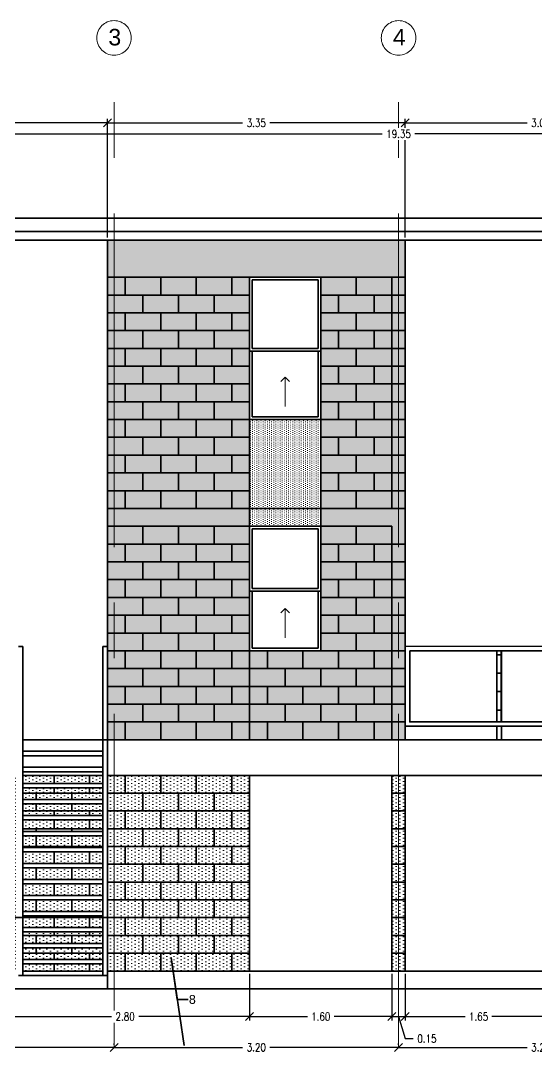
# Model space of a CAD drawing. Header units: metres. Extents: x -255 to -21, y -382 to -241.
# Drawn here: x -38.12 to -32.32, y -287.93 to -276.32 of the extents above; entities that cross this region are included whole.
import ezdxf

# ---------------------------------------------------------------- set-up
doc = ezdxf.new("R2010")
doc.units = ezdxf.units.M
doc.header["$LTSCALE"] = 5
doc.header["$MEASUREMENT"] = 0
doc.linetypes.add('CENTER2', pattern=[1.125, 0.75, -0.125, 0.125, -0.125])
doc.linetypes.add('HIDDEN', pattern=[0.375, 0.25, -0.125])
doc.layers.get('0').update_dxf_attribs({"color": 30})
for name, color, linetype, lineweight in [('A-ANNO-DIMS', 3, 'Continuous', 18), ('A-ANNO-NOTE', 7, 'Continuous', 35), ('A-ANNO-SYMB', 3, 'Continuous', 18), ('A-ANNO-TEXT', 3, 'Continuous', 18), ('A-ELEV-MBE1', 7, 'Continuous', 35), ('A-ELEV-OVHD', 3, 'HIDDEN', 18), ('A-ELEV-PATT', 8, 'Continuous', 18), ('A-SECT-MCUT', 7, 'Continuous', 35)]:
    doc.layers.add(name, color=color, linetype=linetype, lineweight=lineweight)
doc.styles.add('E-ARIAL', font='arial.ttf')
doc.styles.add('E-ROMANS', font='romans.shx', dxfattribs={"width": 0.8})
doc.styles.get("Standard").update_dxf_attribs({"font": 'arial.ttf'})
doc.dimstyles.new('E-0050_TICK_18', dxfattribs={"dimscale": 0.001, "dimtxt": 90, "dimasz": 90, "dimexe": 45, "dimexo": 30, "dimgap": 45, "dimtad": 0, "dimzin": 0, "dimdsep": 46, "dimtxsty": 'E-ROMANS', "dimblk": 'OBLIQUE', "dimcen": 45, "dimclrd": 256, "dimclre": 256, "dimclrt": 256, "dimadec": 0, "dimazin": 0, "dimtfac": 1, "dimtmove": 1, "dimatfit": 3, "dimldrblk": 'OPEN90', "dimfxl": 1, "dimtfill": 1, "dimtolj": 1, "dimtzin": 0, "dimarcsym": 0})
doc.dimstyles.new('E-0200_TICK_12', dxfattribs={"dimscale": 0.001, "dimtxt": 240, "dimasz": 240, "dimexe": 120, "dimexo": 80, "dimgap": 120, "dimtad": 0, "dimzin": 0, "dimdsep": 46, "dimtxsty": 'E-ROMANS', "dimblk": 'OBLIQUE', "dimcen": 120, "dimclrd": 256, "dimclre": 256, "dimclrt": 256, "dimadec": 0, "dimazin": 0, "dimtfac": 1, "dimtmove": 1, "dimatfit": 3, "dimldrblk": 'OPEN90', "dimfxl": 1, "dimtfill": 1, "dimtolj": 1, "dimtzin": 0, "dimlwd": -1, "dimarcsym": 0})
pattern_1 = [(90, (0, 0), (-0.0396875, 0.01984375), [0, -0.0396875])]

# ---------------------------------------------------------------- blocks, each defined once
blk = doc.blocks.new('_Oblique')
at = {"color": 0, "linetype": 'ByBlock', "lineweight": -2}
blk.add_line((-0.5, -0.5), (0.5, 0.5), dxfattribs=at)
blk = doc.blocks.new('*D673')
at = {"layer": 'A-ANNO-DIMS', "lineweight": -2, "transparency": 16777216}
for p, q in [((-40.268, -287.834), (-40.268, -287.819)), ((-40.268, -287.864), (-38.823, -287.864)), ((-37.068, -287.864), (-38.514, -287.864)), ((-37.068, -287.834), (-37.068, -287.819))]:
    blk.add_line(p, q, dxfattribs=at)
at = {"layer": 'A-ANNO-DIMS', "lineweight": -2, "transparency": 16777216, "xscale": 0.09, "yscale": 0.09, "zscale": 0.09, "rotation": 180}
blk.add_blockref('_Oblique', (-40.268, -287.864), dxfattribs=at)
at = {"layer": 'A-ANNO-DIMS', "lineweight": -2, "transparency": 16777216, "xscale": 0.09, "yscale": 0.09, "zscale": 0.09}
blk.add_blockref('_Oblique', (-37.068, -287.864), dxfattribs=at)
at = {"layer": 'A-ANNO-DIMS', "transparency": 16777216, "insert": (-38.668, -287.864), "char_height": 0.09, "attachment_point": 5, "style": 'E-ROMANS', "bg_fill": 3, "box_fill_scale": 1.25, "bg_fill_color": 256, "bg_fill_true_color": 13158600, "bg_fill_transparency": 0}
blk.add_mtext('\\A1;3.20', dxfattribs=at)
blk = doc.blocks.new('_Open90')
at = {"color": 0, "linetype": 'ByBlock', "lineweight": -2}
for p, q in [((0, 0), (-1, 0)), ((-0.5, 0.5), (0, 0)), ((0, 0), (-0.5, -0.5))]:
    blk.add_line(p, q, dxfattribs=at)
blk = doc.blocks.new('*D674')
at = {"layer": 'A-ANNO-DIMS', "lineweight": -2, "transparency": 16777216}
for p, q in [((-37.068, -287.834), (-37.068, -287.819)), ((-37.068, -287.864), (-35.623, -287.864)), ((-33.868, -287.864), (-35.314, -287.864)), ((-33.868, -287.834), (-33.868, -287.819))]:
    blk.add_line(p, q, dxfattribs=at)
at = {"layer": 'A-ANNO-DIMS', "lineweight": -2, "transparency": 16777216, "xscale": 0.09, "yscale": 0.09, "zscale": 0.09, "rotation": 180}
blk.add_blockref('_Oblique', (-37.068, -287.864), dxfattribs=at)
at = {"layer": 'A-ANNO-DIMS', "lineweight": -2, "transparency": 16777216, "xscale": 0.09, "yscale": 0.09, "zscale": 0.09}
blk.add_blockref('_Oblique', (-33.868, -287.864), dxfattribs=at)
at = {"layer": 'A-ANNO-DIMS', "transparency": 16777216, "insert": (-35.468, -287.864), "char_height": 0.09, "attachment_point": 5, "style": 'E-ROMANS', "bg_fill": 3, "box_fill_scale": 1.25, "bg_fill_color": 256, "bg_fill_true_color": 13158600, "bg_fill_transparency": 0}
blk.add_mtext('\\A1;3.20', dxfattribs=at)
blk = doc.blocks.new('*D675')
at = {"layer": 'A-ANNO-DIMS', "lineweight": -2, "transparency": 16777216}
for p, q in [((-33.868, -287.834), (-33.868, -287.819)), ((-33.868, -287.864), (-32.423, -287.864)), ((-30.668, -287.864), (-32.114, -287.864)), ((-30.668, -287.834), (-30.668, -287.819))]:
    blk.add_line(p, q, dxfattribs=at)
at = {"layer": 'A-ANNO-DIMS', "lineweight": -2, "transparency": 16777216, "xscale": 0.09, "yscale": 0.09, "zscale": 0.09, "rotation": 180}
blk.add_blockref('_Oblique', (-33.868, -287.864), dxfattribs=at)
at = {"layer": 'A-ANNO-DIMS', "lineweight": -2, "transparency": 16777216, "xscale": 0.09, "yscale": 0.09, "zscale": 0.09}
blk.add_blockref('_Oblique', (-30.668, -287.864), dxfattribs=at)
at = {"layer": 'A-ANNO-DIMS', "transparency": 16777216, "insert": (-32.268, -287.864), "char_height": 0.09, "attachment_point": 5, "style": 'E-ROMANS', "bg_fill": 3, "box_fill_scale": 1.25, "bg_fill_color": 256, "bg_fill_true_color": 13158600, "bg_fill_transparency": 0}
blk.add_mtext('\\A1;3.20', dxfattribs=at)
blk = doc.blocks.new('*D691')
at = {"layer": 'A-ANNO-DIMS', "lineweight": -2, "transparency": 16777216}
for p, q in [((-38.343, -287.036), (-38.343, -287.563)), ((-35.543, -287.036), (-35.543, -287.563)), ((-38.343, -287.518), (-37.098, -287.518)), ((-35.543, -287.518), (-36.789, -287.518))]:
    blk.add_line(p, q, dxfattribs=at)
at = {"layer": 'A-ANNO-DIMS', "lineweight": -2, "transparency": 16777216, "xscale": 0.09, "yscale": 0.09, "zscale": 0.09, "rotation": 180}
blk.add_blockref('_Oblique', (-38.343, -287.518), dxfattribs=at)
at = {"layer": 'A-ANNO-DIMS', "lineweight": -2, "transparency": 16777216, "xscale": 0.09, "yscale": 0.09, "zscale": 0.09}
blk.add_blockref('_Oblique', (-35.543, -287.518), dxfattribs=at)
at = {"layer": 'A-ANNO-DIMS', "transparency": 16777216, "insert": (-36.943, -287.518), "char_height": 0.09, "attachment_point": 5, "style": 'E-ROMANS', "bg_fill": 3, "box_fill_scale": 1.25, "bg_fill_color": 256, "bg_fill_true_color": 13158600, "bg_fill_transparency": 0}
blk.add_mtext('\\A1;2.80', dxfattribs=at)
blk = doc.blocks.new('*D692')
at = {"layer": 'A-ANNO-DIMS', "lineweight": -2, "transparency": 16777216}
for p, q in [((-35.543, -287.036), (-35.543, -287.563)), ((-33.943, -287.036), (-33.943, -287.563)), ((-35.543, -287.518), (-34.893, -287.518)), ((-33.943, -287.518), (-34.594, -287.518))]:
    blk.add_line(p, q, dxfattribs=at)
at = {"layer": 'A-ANNO-DIMS', "lineweight": -2, "transparency": 16777216, "xscale": 0.09, "yscale": 0.09, "zscale": 0.09, "rotation": 180}
blk.add_blockref('_Oblique', (-35.543, -287.518), dxfattribs=at)
at = {"layer": 'A-ANNO-DIMS', "lineweight": -2, "transparency": 16777216, "xscale": 0.09, "yscale": 0.09, "zscale": 0.09}
blk.add_blockref('_Oblique', (-33.943, -287.518), dxfattribs=at)
at = {"layer": 'A-ANNO-DIMS', "transparency": 16777216, "insert": (-34.743, -287.518), "char_height": 0.09, "attachment_point": 5, "style": 'E-ROMANS', "bg_fill": 3, "box_fill_scale": 1.25, "bg_fill_color": 256, "bg_fill_true_color": 13158600, "bg_fill_transparency": 0}
blk.add_mtext('\\A1;1.60', dxfattribs=at)
blk = doc.blocks.new('*D693')
at = {"layer": 'A-ANNO-DIMS', "lineweight": -2, "transparency": 16777216}
for p, q in [((-33.943, -287.036), (-33.943, -287.563)), ((-33.793, -287.036), (-33.793, -287.563)), ((-33.943, -287.518), (-33.793, -287.518)), ((-33.868, -287.518), (-33.794, -287.766)), ((-33.794, -287.766), (-33.704, -287.766))]:
    blk.add_line(p, q, dxfattribs=at)
at = {"layer": 'A-ANNO-DIMS', "lineweight": -2, "transparency": 16777216, "xscale": 0.09, "yscale": 0.09, "zscale": 0.09, "rotation": 180}
blk.add_blockref('_Oblique', (-33.943, -287.518), dxfattribs=at)
at = {"layer": 'A-ANNO-DIMS', "lineweight": -2, "transparency": 16777216, "xscale": 0.09, "yscale": 0.09, "zscale": 0.09}
blk.add_blockref('_Oblique', (-33.793, -287.518), dxfattribs=at)
at = {"layer": 'A-ANNO-DIMS', "transparency": 16777216, "insert": (-33.549, -287.766), "char_height": 0.09, "attachment_point": 5, "style": 'E-ROMANS', "bg_fill": 3, "box_fill_scale": 1.25, "bg_fill_color": 256, "bg_fill_true_color": 13158600, "bg_fill_transparency": 0}
blk.add_mtext('\\A1;0.15', dxfattribs=at)
blk = doc.blocks.new('*D694')
at = {"layer": 'A-ANNO-DIMS', "lineweight": -2, "transparency": 16777216}
for p, q in [((-33.793, -287.036), (-33.793, -287.563)), ((-32.143, -287.036), (-32.143, -287.563)), ((-33.793, -287.518), (-33.118, -287.518)), ((-32.143, -287.518), (-32.819, -287.518))]:
    blk.add_line(p, q, dxfattribs=at)
at = {"layer": 'A-ANNO-DIMS', "lineweight": -2, "transparency": 16777216, "xscale": 0.09, "yscale": 0.09, "zscale": 0.09, "rotation": 180}
blk.add_blockref('_Oblique', (-33.793, -287.518), dxfattribs=at)
at = {"layer": 'A-ANNO-DIMS', "lineweight": -2, "transparency": 16777216, "xscale": 0.09, "yscale": 0.09, "zscale": 0.09}
blk.add_blockref('_Oblique', (-32.143, -287.518), dxfattribs=at)
at = {"layer": 'A-ANNO-DIMS', "transparency": 16777216, "insert": (-32.968, -287.518), "char_height": 0.09, "attachment_point": 5, "style": 'E-ROMANS', "bg_fill": 3, "box_fill_scale": 1.25, "bg_fill_color": 256, "bg_fill_true_color": 13158600, "bg_fill_transparency": 0}
blk.add_mtext('\\A1;1.65', dxfattribs=at)
blk = doc.blocks.new('*D407')
at = {"layer": 'A-ANNO-DIMS', "lineweight": -2, "transparency": 16777216}
for p, q in [((-40.193, -278.76), (-40.193, -277.426)), ((-40.193, -277.471), (-38.823, -277.471)), ((-37.143, -277.471), (-38.514, -277.471)), ((-37.143, -278.76), (-37.143, -277.426))]:
    blk.add_line(p, q, dxfattribs=at)
at = {"layer": 'A-ANNO-DIMS', "lineweight": -2, "transparency": 16777216, "xscale": 0.09, "yscale": 0.09, "zscale": 0.09, "rotation": 180}
blk.add_blockref('_Oblique', (-40.193, -277.471), dxfattribs=at)
at = {"layer": 'A-ANNO-DIMS', "lineweight": -2, "transparency": 16777216, "xscale": 0.09, "yscale": 0.09, "zscale": 0.09}
blk.add_blockref('_Oblique', (-37.143, -277.471), dxfattribs=at)
at = {"layer": 'A-ANNO-DIMS', "transparency": 16777216, "insert": (-38.668, -277.471), "char_height": 0.09, "attachment_point": 5, "style": 'E-ROMANS', "bg_fill": 3, "box_fill_scale": 1.25, "bg_fill_color": 256, "bg_fill_true_color": 13158600, "bg_fill_transparency": 0}
blk.add_mtext('\\A1;3.05', dxfattribs=at)
blk = doc.blocks.new('*D408')
at = {"layer": 'A-ANNO-DIMS', "lineweight": -2, "transparency": 16777216}
for p, q in [((-37.143, -278.76), (-37.143, -277.426)), ((-37.143, -277.471), (-35.623, -277.471)), ((-33.793, -277.471), (-35.314, -277.471)), ((-33.793, -278.76), (-33.793, -277.426))]:
    blk.add_line(p, q, dxfattribs=at)
at = {"layer": 'A-ANNO-DIMS', "lineweight": -2, "transparency": 16777216, "xscale": 0.09, "yscale": 0.09, "zscale": 0.09, "rotation": 180}
blk.add_blockref('_Oblique', (-37.143, -277.471), dxfattribs=at)
at = {"layer": 'A-ANNO-DIMS', "lineweight": -2, "transparency": 16777216, "xscale": 0.09, "yscale": 0.09, "zscale": 0.09}
blk.add_blockref('_Oblique', (-33.793, -277.471), dxfattribs=at)
at = {"layer": 'A-ANNO-DIMS', "transparency": 16777216, "insert": (-35.468, -277.471), "char_height": 0.09, "attachment_point": 5, "style": 'E-ROMANS', "bg_fill": 3, "box_fill_scale": 1.25, "bg_fill_color": 256, "bg_fill_true_color": 13158600, "bg_fill_transparency": 0}
blk.add_mtext('\\A1;3.35', dxfattribs=at)
blk = doc.blocks.new('*D409')
at = {"layer": 'A-ANNO-DIMS', "lineweight": -2, "transparency": 16777216}
for p, q in [((-33.793, -278.76), (-33.793, -277.426)), ((-33.793, -277.471), (-32.423, -277.471)), ((-30.743, -277.471), (-32.114, -277.471)), ((-30.743, -278.76), (-30.743, -277.426))]:
    blk.add_line(p, q, dxfattribs=at)
at = {"layer": 'A-ANNO-DIMS', "lineweight": -2, "transparency": 16777216, "xscale": 0.09, "yscale": 0.09, "zscale": 0.09, "rotation": 180}
blk.add_blockref('_Oblique', (-33.793, -277.471), dxfattribs=at)
at = {"layer": 'A-ANNO-DIMS', "lineweight": -2, "transparency": 16777216, "xscale": 0.09, "yscale": 0.09, "zscale": 0.09}
blk.add_blockref('_Oblique', (-30.743, -277.471), dxfattribs=at)
at = {"layer": 'A-ANNO-DIMS', "transparency": 16777216, "insert": (-32.268, -277.471), "char_height": 0.09, "attachment_point": 5, "style": 'E-ROMANS', "bg_fill": 3, "box_fill_scale": 1.25, "bg_fill_color": 256, "bg_fill_true_color": 13158600, "bg_fill_transparency": 0}
blk.add_mtext('\\A1;3.05', dxfattribs=at)
blk = doc.blocks.new('*D261')
at = {"layer": 'A-ANNO-DIMS', "lineweight": -2, "transparency": 16777216}
for p, q in [((-43.543, -278.512), (-43.543, -277.55)), ((-43.543, -277.595), (-34.052, -277.595)), ((-24.193, -277.595), (-33.684, -277.595)), ((-24.193, -278.512), (-24.193, -277.55))]:
    blk.add_line(p, q, dxfattribs=at)
at = {"layer": 'A-ANNO-DIMS', "lineweight": -2, "transparency": 16777216, "xscale": 0.09, "yscale": 0.09, "zscale": 0.09, "rotation": 180}
blk.add_blockref('_Oblique', (-43.543, -277.595), dxfattribs=at)
at = {"layer": 'A-ANNO-DIMS', "lineweight": -2, "transparency": 16777216, "xscale": 0.09, "yscale": 0.09, "zscale": 0.09}
blk.add_blockref('_Oblique', (-24.193, -277.595), dxfattribs=at)
at = {"layer": 'A-ANNO-DIMS', "transparency": 16777216, "insert": (-33.868, -277.595), "char_height": 0.09, "attachment_point": 5, "style": 'E-ROMANS', "bg_fill": 3, "box_fill_scale": 1.25, "bg_fill_color": 256, "bg_fill_true_color": 13158600, "bg_fill_transparency": 0}
blk.add_mtext('\\A1;19.35', dxfattribs=at)

msp = doc.modelspace()

# ---------------------------------------------------------------- hatches: boundary and pattern name
at = {"layer": 'A-ELEV-MBE1'}
h = msp.add_hatch(dxfattribs=at)
h.set_pattern_fill('GRATE', color=256, scale=0.065, angle=90, style=0)
h.set_pattern_definition([(90, (35.64899, 15.17211), (-0.05159375, 3e-18), []), (180, (35.64899, 15.1721), (-3e-17, -0.206375), [])])
h.paths.add_polyline_path([(-33.743, -283.405), (-33.743, -284.205), (-32.711, -284.205), (-32.711, -283.405)])
h.paths.add_polyline_path([(-33.743, -283.405), (-33.743, -284.205), (-32.761, -284.205), (-32.761, -283.405)], flags=17)
at = {"layer": 'A-ELEV-PATT'}
h = msp.add_hatch(dxfattribs=at)
h.set_pattern_fill('DOTS,_O', color=256, scale=0.015, angle=90)
h.set_pattern_definition([(90, (6.4, 0), (-0.0238125, 0.01190625), [0, -0.0238125])])
h.paths.add_polyline_path([(-35.543, -282.006), (-34.743, -282.006), (-34.743, -280.806), (-35.543, -280.806)])

# ---------------------------------------------------------------- linework, layer by layer
at = {"layer": 'A-ANNO-SYMB', "linetype": 'CENTER2'}
for p, q in [((-37.068, -287.864), (-37.068, -276.709)), ((-33.868, -287.864), (-33.868, -276.709))]:
    msp.add_line(p, q, dxfattribs=at)
for centre in [(-37.068, -276.515), (-33.868, -276.515)]:
    msp.add_circle(centre, 0.194, dxfattribs=at)
at = {"layer": 'A-ELEV-MBE1'}
for p, q in [((-43.543, -278.542), (-24.193, -278.542)), ((-43.543, -278.693), (-24.193, -278.693)), ((-24.193, -278.79), (-43.543, -278.79)), ((-37.143, -278.79), (-37.143, -284.406)), ((-33.793, -278.79), (-33.793, -284.406)), ((-35.543, -279.206), (-37.143, -279.206)), ((-36.943, -279.206), (-36.943, -279.406)), ((-36.543, -279.206), (-36.543, -279.406)), ((-36.143, -279.206), (-36.143, -279.406)), ((-35.743, -279.206), (-35.743, -279.406)), ((-35.543, -279.656), (-35.543, -279.206)), ((-35.543, -279.206), (-35.543, -282.006)), ((-35.543, -279.206), (-34.743, -279.206)), ((-34.743, -279.406), (-34.743, -279.206)), ((-34.743, -279.206), (-34.743, -282.006)), ((-34.743, -279.206), (-33.793, -279.206)), ((-34.343, -279.406), (-34.343, -279.206)), ((-33.943, -281.806), (-33.943, -279.206)), ((-35.513, -279.236), (-34.773, -279.236)), ((-35.513, -279.236), (-35.513, -280.006)), ((-34.773, -279.236), (-34.773, -280.006)), ((-37.143, -279.406), (-35.543, -279.406)), ((-36.743, -279.406), (-36.743, -279.606)), ((-36.343, -279.406), (-36.343, -279.606)), ((-35.943, -279.406), (-35.943, -279.606)), ((-34.743, -279.406), (-33.793, -279.406)), ((-34.543, -279.606), (-34.543, -279.406)), ((-34.143, -279.606), (-34.143, -279.406)), ((-37.143, -279.606), (-35.543, -279.606)), ((-36.943, -279.606), (-36.943, -279.806)), ((-36.543, -279.606), (-36.543, -279.806)), ((-36.143, -279.606), (-36.143, -279.806)), ((-35.743, -279.606), (-35.743, -279.806)), ((-34.743, -279.606), (-33.943, -279.606)), ((-34.343, -279.806), (-34.343, -279.606)), ((-33.943, -279.606), (-33.793, -279.606)), ((-37.143, -279.806), (-35.543, -279.806)), ((-36.743, -279.806), (-36.743, -280.006)), ((-36.343, -279.806), (-36.343, -280.006)), ((-35.943, -279.806), (-35.943, -280.006)), ((-34.743, -279.806), (-33.943, -279.806)), ((-34.543, -280.006), (-34.543, -279.806)), ((-34.143, -280.006), (-34.143, -279.806)), ((-33.943, -279.806), (-33.793, -279.806)), ((-37.143, -280.006), (-35.543, -280.006)), ((-36.943, -280.006), (-36.943, -280.206)), ((-36.543, -280.006), (-36.543, -280.206)), ((-36.143, -280.006), (-36.143, -280.206)), ((-35.743, -280.006), (-35.743, -280.206)), ((-34.743, -280.006), (-33.943, -280.006)), ((-34.343, -280.206), (-34.343, -280.006)), ((-33.943, -280.006), (-33.793, -280.006)), ((-35.513, -280.036), (-35.513, -280.776)), ((-34.773, -280.036), (-34.773, -280.776)), ((-37.143, -280.206), (-35.543, -280.206)), ((-36.743, -280.206), (-36.743, -280.406)), ((-36.343, -280.206), (-36.343, -280.406)), ((-35.943, -280.206), (-35.943, -280.406)), ((-34.743, -280.206), (-33.943, -280.206)), ((-34.543, -280.406), (-34.543, -280.206)), ((-34.143, -280.406), (-34.143, -280.206)), ((-33.943, -280.206), (-33.793, -280.206)), ((-37.143, -280.406), (-35.543, -280.406)), ((-36.943, -280.406), (-36.943, -280.606)), ((-36.543, -280.406), (-36.543, -280.606)), ((-36.143, -280.406), (-36.143, -280.606)), ((-35.743, -280.406), (-35.743, -280.606)), ((-34.743, -280.406), (-33.943, -280.406)), ((-34.343, -280.606), (-34.343, -280.406)), ((-33.943, -280.406), (-33.793, -280.406)), ((-37.143, -280.606), (-35.543, -280.606)), ((-36.743, -280.606), (-36.743, -280.806)), ((-36.343, -280.606), (-36.343, -280.806)), ((-35.943, -280.606), (-35.943, -280.806)), ((-34.743, -280.606), (-33.943, -280.606)), ((-34.543, -280.806), (-34.543, -280.606)), ((-34.143, -280.806), (-34.143, -280.606)), ((-33.943, -280.606), (-33.793, -280.606)), ((-37.143, -280.806), (-35.543, -280.806)), ((-36.943, -280.806), (-36.943, -281.006)), ((-36.543, -280.806), (-36.543, -281.006)), ((-36.143, -280.806), (-36.143, -281.006)), ((-35.743, -280.806), (-35.743, -281.006)), ((-35.543, -280.806), (-34.743, -280.806)), ((-35.513, -280.776), (-34.773, -280.776)), ((-34.743, -280.806), (-33.943, -280.806)), ((-34.343, -281.006), (-34.343, -280.806)), ((-33.943, -280.806), (-33.793, -280.806)), ((-37.143, -281.006), (-35.543, -281.006)), ((-36.743, -281.006), (-36.743, -281.206)), ((-36.343, -281.006), (-36.343, -281.206)), ((-35.943, -281.006), (-35.943, -281.206)), ((-34.743, -281.006), (-33.943, -281.006)), ((-34.543, -281.206), (-34.543, -281.006)), ((-34.143, -281.206), (-34.143, -281.006)), ((-33.943, -281.006), (-33.793, -281.006)), ((-37.143, -281.206), (-35.543, -281.206)), ((-36.943, -281.206), (-36.943, -281.406)), ((-36.543, -281.206), (-36.543, -281.406)), ((-36.143, -281.206), (-36.143, -281.406)), ((-35.743, -281.206), (-35.743, -281.406)), ((-34.743, -281.206), (-33.943, -281.206)), ((-34.343, -281.406), (-34.343, -281.206)), ((-33.943, -281.206), (-33.793, -281.206)), ((-37.143, -281.406), (-35.543, -281.406)), ((-36.743, -281.406), (-36.743, -281.606)), ((-36.343, -281.406), (-36.343, -281.606)), ((-35.943, -281.406), (-35.943, -281.606)), ((-34.743, -281.406), (-33.943, -281.406)), ((-34.543, -281.606), (-34.543, -281.406)), ((-34.143, -281.606), (-34.143, -281.406)), ((-33.943, -281.406), (-33.793, -281.406)), ((-37.143, -281.606), (-35.543, -281.606)), ((-36.943, -281.606), (-36.943, -281.806)), ((-36.543, -281.606), (-36.543, -281.806)), ((-36.143, -281.606), (-36.143, -281.806)), ((-35.743, -281.606), (-35.743, -281.806)), ((-34.743, -281.606), (-33.943, -281.606)), ((-34.343, -281.806), (-34.343, -281.606)), ((-33.943, -281.606), (-33.793, -281.606)), ((-33.793, -281.806), (-37.143, -281.806)), ((-33.943, -282.006), (-37.143, -282.006)), ((-36.743, -282.006), (-36.743, -282.206)), ((-36.343, -282.006), (-36.343, -282.206)), ((-35.943, -282.006), (-35.943, -282.206)), ((-35.543, -282.006), (-35.543, -283.406)), ((-34.743, -282.006), (-35.543, -282.006)), ((-34.743, -282.006), (-34.743, -283.406)), ((-34.343, -282.006), (-34.343, -282.206)), ((-33.943, -282.006), (-33.943, -282.206)), ((-35.513, -282.036), (-34.773, -282.036)), ((-35.513, -282.036), (-35.513, -282.706)), ((-34.773, -282.036), (-34.773, -282.706)), ((-37.143, -282.206), (-35.543, -282.206)), ((-36.943, -282.206), (-36.943, -282.406)), ((-36.543, -282.206), (-36.543, -282.406)), ((-36.143, -282.206), (-36.143, -282.406)), ((-35.743, -282.206), (-35.743, -282.406)), ((-34.743, -282.206), (-33.943, -282.206)), ((-34.543, -282.206), (-34.543, -282.406)), ((-34.143, -282.206), (-34.143, -282.406)), ((-33.943, -282.206), (-33.793, -282.206)), ((-33.943, -282.206), (-33.943, -284.406)), ((-37.143, -282.406), (-35.543, -282.406)), ((-36.743, -282.406), (-36.743, -282.606)), ((-36.343, -282.406), (-36.343, -282.606)), ((-35.943, -282.406), (-35.943, -282.606)), ((-34.743, -282.406), (-33.943, -282.406)), ((-34.343, -282.406), (-34.343, -282.606)), ((-33.943, -282.406), (-33.793, -282.406)), ((-37.143, -282.606), (-35.543, -282.606)), ((-36.943, -282.606), (-36.943, -282.806)), ((-36.543, -282.606), (-36.543, -282.806)), ((-36.143, -282.606), (-36.143, -282.806)), ((-35.743, -282.606), (-35.743, -282.806)), ((-34.743, -282.606), (-33.943, -282.606)), ((-34.543, -282.606), (-34.543, -282.806)), ((-34.143, -282.606), (-34.143, -282.806)), ((-33.943, -282.606), (-33.793, -282.606)), ((-37.143, -282.806), (-35.543, -282.806)), ((-36.743, -282.806), (-36.743, -283.006)), ((-36.343, -282.806), (-36.343, -283.006)), ((-35.943, -282.806), (-35.943, -283.006)), ((-35.513, -282.736), (-35.513, -283.376)), ((-34.773, -282.736), (-34.773, -283.376)), ((-34.743, -282.806), (-33.943, -282.806)), ((-34.343, -282.806), (-34.343, -283.006)), ((-33.943, -282.806), (-33.793, -282.806)), ((-37.143, -283.006), (-35.543, -283.006)), ((-36.943, -283.006), (-36.943, -283.206)), ((-36.543, -283.006), (-36.543, -283.206)), ((-36.143, -283.006), (-36.143, -283.206)), ((-35.743, -283.006), (-35.743, -283.206)), ((-34.743, -283.006), (-33.943, -283.006)), ((-34.543, -283.006), (-34.543, -283.206)), ((-34.143, -283.006), (-34.143, -283.206)), ((-33.943, -283.006), (-33.793, -283.006)), ((-37.143, -283.206), (-35.543, -283.206)), ((-36.743, -283.206), (-36.743, -283.406)), ((-36.343, -283.206), (-36.343, -283.406)), ((-35.943, -283.206), (-35.943, -283.406)), ((-34.743, -283.206), (-33.943, -283.206)), ((-34.343, -283.206), (-34.343, -283.406)), ((-33.943, -283.206), (-33.793, -283.206)), ((-38.143, -283.356), (-38.093, -283.356)), ((-37.193, -283.356), (-37.143, -283.356)), ((-35.513, -283.376), (-34.773, -283.376)), ((-33.793, -283.355), (-31.743, -283.356)), ((-38.093, -283.444), (-38.093, -283.437)), ((-37.143, -283.406), (-35.543, -283.406)), ((-36.943, -283.406), (-36.943, -283.606)), ((-36.543, -283.406), (-36.543, -283.606)), ((-36.143, -283.406), (-36.143, -283.606)), ((-35.743, -283.406), (-35.743, -283.606)), ((-35.543, -283.406), (-34.743, -283.406)), ((-35.543, -283.406), (-35.543, -284.406)), ((-35.343, -283.406), (-35.343, -283.606)), ((-34.943, -283.406), (-34.943, -283.606)), ((-34.743, -283.406), (-33.943, -283.406)), ((-34.543, -283.406), (-34.543, -283.606)), ((-34.143, -283.406), (-34.143, -283.606)), ((-33.943, -283.406), (-33.793, -283.406)), ((-37.143, -283.606), (-35.543, -283.606)), ((-36.743, -283.606), (-36.743, -283.806)), ((-36.343, -283.606), (-36.343, -283.806)), ((-35.943, -283.606), (-35.943, -283.806)), ((-35.543, -283.606), (-33.943, -283.606)), ((-35.143, -283.606), (-35.143, -283.806)), ((-34.743, -283.606), (-34.743, -283.806)), ((-34.343, -283.606), (-34.343, -283.806)), ((-33.943, -283.606), (-33.793, -283.606)), ((-37.143, -283.806), (-35.543, -283.806)), ((-36.943, -283.806), (-36.943, -284.006)), ((-36.543, -283.806), (-36.543, -284.006)), ((-36.143, -283.806), (-36.143, -284.006)), ((-35.743, -283.806), (-35.743, -284.006)), ((-35.543, -283.806), (-33.943, -283.806)), ((-35.343, -283.806), (-35.343, -284.006)), ((-34.943, -283.806), (-34.943, -284.006)), ((-34.543, -283.806), (-34.543, -284.006)), ((-34.143, -283.806), (-34.143, -284.006)), ((-33.943, -283.806), (-33.793, -283.806)), ((-37.143, -284.006), (-35.543, -284.006)), ((-36.743, -284.006), (-36.743, -284.206)), ((-36.343, -284.006), (-36.343, -284.206)), ((-35.943, -284.006), (-35.943, -284.206)), ((-35.543, -284.006), (-33.943, -284.006)), ((-35.143, -284.006), (-35.143, -284.206)), ((-34.743, -284.006), (-34.743, -284.206)), ((-34.343, -284.006), (-34.343, -284.206)), ((-33.943, -284.006), (-33.793, -284.006)), ((-37.143, -284.206), (-35.543, -284.206)), ((-36.943, -284.206), (-36.943, -284.406)), ((-36.543, -284.206), (-36.543, -284.406)), ((-36.143, -284.206), (-36.143, -284.406)), ((-35.743, -284.206), (-35.743, -284.406)), ((-35.543, -284.206), (-33.943, -284.206)), ((-35.343, -284.206), (-35.343, -284.406)), ((-34.943, -284.206), (-34.943, -284.406)), ((-34.543, -284.206), (-34.543, -284.406)), ((-34.143, -284.206), (-34.143, -284.406)), ((-33.943, -284.206), (-33.793, -284.206)), ((-33.793, -284.255), (-31.743, -284.255)), ((-31.743, -284.255), (-33.793, -284.255)), ((-38.093, -284.406), (-37.193, -284.406)), ((-37.193, -284.406), (-30.743, -284.406)), ((-38.093, -284.536), (-37.193, -284.536)), ((-38.093, -284.586), (-37.193, -284.586)), ((-38.093, -284.716), (-37.193, -284.716)), ((-38.093, -284.766), (-37.193, -284.766)), ((-37.193, -284.806), (-38.093, -284.806)), ((-38.093, -284.896), (-37.193, -284.896)), ((-37.743, -284.806), (-37.743, -284.896)), ((-37.343, -284.806), (-37.343, -284.896)), ((-37.143, -284.806), (-31.743, -284.806)), ((-36.943, -284.806), (-36.943, -285.006)), ((-36.543, -284.806), (-36.543, -285.006)), ((-36.143, -284.806), (-36.143, -285.006)), ((-35.743, -284.806), (-35.743, -285.006)), ((-35.543, -284.806), (-35.543, -287.006)), ((-33.943, -284.806), (-33.943, -287.006)), ((-33.793, -284.806), (-33.793, -287.006)), ((-38.093, -284.946), (-37.193, -284.946)), ((-38.093, -285.006), (-37.193, -285.006)), ((-37.943, -285.006), (-37.943, -285.076)), ((-37.743, -284.946), (-37.743, -285.006)), ((-37.543, -285.006), (-37.543, -285.076)), ((-37.343, -284.946), (-37.343, -285.006)), ((-37.143, -285.006), (-35.543, -285.006)), ((-36.743, -285.006), (-36.743, -285.206)), ((-36.343, -285.006), (-36.343, -285.206)), ((-35.943, -285.006), (-35.943, -285.206)), ((-33.943, -285.006), (-33.793, -285.006)), ((-38.093, -285.076), (-37.193, -285.076)), ((-38.093, -285.126), (-37.193, -285.126)), ((-37.943, -285.126), (-37.943, -285.206)), ((-37.543, -285.126), (-37.543, -285.206)), ((-38.093, -285.206), (-37.193, -285.206)), ((-38.093, -285.256), (-37.193, -285.256)), ((-37.743, -285.206), (-37.743, -285.256)), ((-37.343, -285.206), (-37.343, -285.256)), ((-37.143, -285.206), (-35.543, -285.206)), ((-36.943, -285.206), (-36.943, -285.406)), ((-36.543, -285.206), (-36.543, -285.406)), ((-36.143, -285.206), (-36.143, -285.406)), ((-35.743, -285.206), (-35.743, -285.406)), ((-33.943, -285.206), (-33.793, -285.206)), ((-38.093, -285.306), (-37.193, -285.306)), ((-37.743, -285.306), (-37.743, -285.406)), ((-37.343, -285.306), (-37.343, -285.406)), ((-38.093, -285.406), (-37.193, -285.406)), ((-38.093, -285.436), (-37.193, -285.436)), ((-38.093, -285.486), (-37.193, -285.486)), ((-37.943, -285.406), (-37.943, -285.436)), ((-37.943, -285.486), (-37.943, -285.606)), ((-37.543, -285.406), (-37.543, -285.436)), ((-37.543, -285.486), (-37.543, -285.606)), ((-37.143, -285.406), (-35.543, -285.406)), ((-36.743, -285.406), (-36.743, -285.606)), ((-36.343, -285.406), (-36.343, -285.606)), ((-35.943, -285.406), (-35.943, -285.606)), ((-33.943, -285.406), (-33.793, -285.406)), ((-38.093, -285.606), (-37.193, -285.606)), ((-37.743, -285.606), (-37.743, -285.616)), ((-37.343, -285.606), (-37.343, -285.616)), ((-37.143, -285.606), (-35.543, -285.606)), ((-36.943, -285.606), (-36.943, -285.806)), ((-36.543, -285.606), (-36.543, -285.806)), ((-36.143, -285.606), (-36.143, -285.806)), ((-35.743, -285.606), (-35.743, -285.806)), ((-33.943, -285.606), (-33.793, -285.606)), ((-38.093, -285.616), (-37.193, -285.616)), ((-38.093, -285.666), (-37.193, -285.666)), ((-37.743, -285.666), (-37.743, -285.796)), ((-37.343, -285.666), (-37.343, -285.796)), ((-38.093, -285.796), (-37.193, -285.796)), ((-37.143, -285.806), (-35.543, -285.806)), ((-36.743, -285.806), (-36.743, -286.006)), ((-36.343, -285.806), (-36.343, -286.006)), ((-35.943, -285.806), (-35.943, -286.006)), ((-33.943, -285.806), (-33.793, -285.806)), ((-38.093, -285.846), (-37.193, -285.846)), ((-37.943, -285.846), (-37.943, -285.976)), ((-37.543, -285.846), (-37.543, -285.976)), ((-38.093, -285.976), (-37.193, -285.976)), ((-38.093, -286.026), (-37.193, -286.026)), ((-37.743, -286.026), (-37.743, -286.156)), ((-37.343, -286.026), (-37.343, -286.156)), ((-37.143, -286.006), (-35.543, -286.006)), ((-36.943, -286.006), (-36.943, -286.206)), ((-36.543, -286.006), (-36.543, -286.206)), ((-36.143, -286.006), (-36.143, -286.206)), ((-35.743, -286.006), (-35.743, -286.206)), ((-33.943, -286.006), (-33.793, -286.006)), ((-38.093, -286.156), (-37.193, -286.156)), ((-38.093, -286.206), (-37.193, -286.206)), ((-37.943, -286.206), (-37.943, -286.336)), ((-37.543, -286.206), (-37.543, -286.336)), ((-37.143, -286.206), (-35.543, -286.206)), ((-36.743, -286.206), (-36.743, -286.406)), ((-36.343, -286.206), (-36.343, -286.406)), ((-35.943, -286.206), (-35.943, -286.406)), ((-33.943, -286.206), (-33.793, -286.206)), ((-38.343, -286.406), (-37.143, -286.406)), ((-38.093, -286.336), (-37.193, -286.336)), ((-38.093, -286.386), (-37.193, -286.386)), ((-37.943, -286.386), (-37.943, -286.406)), ((-37.743, -286.406), (-37.743, -286.516)), ((-37.543, -286.386), (-37.543, -286.406)), ((-37.343, -286.406), (-37.343, -286.516)), ((-37.143, -286.406), (-35.543, -286.406)), ((-36.943, -286.406), (-36.943, -286.606)), ((-36.543, -286.406), (-36.543, -286.606)), ((-36.143, -286.406), (-36.143, -286.606)), ((-35.743, -286.406), (-35.743, -286.606)), ((-33.943, -286.406), (-33.793, -286.406)), ((-38.093, -286.516), (-37.193, -286.516)), ((-38.093, -286.566), (-37.193, -286.566)), ((-38.093, -286.606), (-37.193, -286.606)), ((-37.943, -286.606), (-37.943, -286.696)), ((-37.743, -286.566), (-37.743, -286.606)), ((-37.543, -286.606), (-37.543, -286.696)), ((-37.343, -286.566), (-37.343, -286.606)), ((-37.143, -286.606), (-35.543, -286.606)), ((-36.743, -286.606), (-36.743, -286.806)), ((-36.343, -286.606), (-36.343, -286.806)), ((-35.943, -286.606), (-35.943, -286.806)), ((-33.943, -286.606), (-33.793, -286.606)), ((-38.093, -286.696), (-37.193, -286.696)), ((-38.093, -286.746), (-37.193, -286.746)), ((-37.943, -286.746), (-37.943, -286.806)), ((-37.543, -286.746), (-37.543, -286.806)), ((-38.093, -286.806), (-37.193, -286.806)), ((-38.093, -286.876), (-37.193, -286.876)), ((-37.743, -286.806), (-37.743, -286.876)), ((-37.343, -286.806), (-37.343, -286.876)), ((-37.143, -286.806), (-35.543, -286.806)), ((-36.943, -286.806), (-36.943, -287.006)), ((-36.543, -286.806), (-36.543, -287.006)), ((-36.143, -286.806), (-36.143, -287.006)), ((-35.743, -286.806), (-35.743, -287.006)), ((-33.943, -286.806), (-33.793, -286.806)), ((-38.093, -286.926), (-37.193, -286.926)), ((-37.743, -286.926), (-37.743, -287.006)), ((-37.343, -286.926), (-37.343, -287.006)), ((-38.143, -287.056), (-37.143, -287.056)), ((-37.193, -287.006), (-38.093, -287.006)), ((-37.143, -287.006), (-31.743, -287.006)), ((-35.647, -287.006), (-34.797, -287.006))]:
    msp.add_line(p, q, dxfattribs=at)
for points in [[(-34.773, -280.006), (-35.513, -280.006)], [(-34.743, -280.036), (-35.543, -280.036)], [(-34.743, -282.736), (-35.543, -282.736)], [(-34.773, -282.706), (-35.513, -282.706)], [(-38.093, -287.056), (-38.093, -283.356)], [(-37.193, -287.056), (-37.193, -283.356)], [(-37.143, -287.206), (-37.143, -283.356)], [(-32.761, -283.405), (-32.761, -284.205)], [(-32.711, -283.405), (-32.711, -284.205)], [(-32.761, -284.255), (-32.761, -284.406)], [(-32.711, -284.255), (-32.711, -284.406)]]:
    msp.add_lwpolyline(points, dxfattribs=at)
msp.add_lwpolyline([(-33.743, -283.405), (-31.793, -283.405), (-31.793, -284.205), (-33.743, -284.205)], close=True, dxfattribs=at)
at = {"layer": 'A-ELEV-OVHD'}
for points in [[(-35.193, -280.38), (-35.143, -280.33)], [(-35.143, -280.661), (-35.143, -280.33)], [(-35.093, -280.38), (-35.143, -280.33)], [(-35.193, -282.98), (-35.143, -282.93)], [(-35.143, -283.261), (-35.143, -282.93)], [(-35.093, -282.98), (-35.143, -282.93)]]:
    msp.add_lwpolyline(points, dxfattribs=at)
at = {"layer": 'A-SECT-MCUT'}
msp.add_line((-46.106, -287.206), (-21.245, -287.206), dxfattribs=at)

# ---------------------------------------------------------------- texts
at = {"layer": 'A-ANNO-TEXT', "char_height": 0.18608, "attachment_point": 1}
for s, insert in [('{\\fArial|b0|i0|c0|p34;3}', (-37.132, -276.414)), ('{\\fArial|b0|i0|c0|p34;4}', (-33.932, -276.414))]:
    msp.add_mtext(s, dxfattribs=dict(at, insert=insert))

# ---------------------------------------------------------------- next in the draw order: dimensions: what is measured, and where the dimension line sits
at = {"layer": 'A-ANNO-DIMS'}
for base, p1, p2, picture, middle in [((-37.143, -277.471), (-40.193, -278.79), (-37.143, -278.79), '*D407', (-38.668, -277.471)), ((-35.543, -287.518), (-38.343, -287.006), (-35.543, -287.006), '*D691', (-36.943, -287.518)), ((-37.068, -287.864), (-40.268, -287.864), (-37.068, -287.864), '*D673', (-38.668, -287.864))]:
    dim = msp.add_linear_dim(base=base, p1=p1, p2=p2, dimstyle='E-0050_TICK_18', dxfattribs=at)
    dim.commit()
    dim.dimension.update_dxf_attribs({"geometry": picture, "text_midpoint": middle})

# ---------------------------------------------------------------- next in the draw order: texts
at = {"layer": 'A-ANNO-TEXT', "insert": (-36.226, -287.326), "char_height": 0.1, "attachment_point": 4, "style": 'E-ARIAL'}
msp.add_mtext('8', dxfattribs=at)

# ---------------------------------------------------------------- next in the draw order: dimensions: what is measured, and where the dimension line sits
at = {"layer": 'A-ANNO-DIMS'}
for base, p1, p2, picture, middle in [((-33.793, -277.471), (-37.143, -278.79), (-33.793, -278.79), '*D408', (-35.468, -277.471)), ((-33.943, -287.518), (-35.543, -287.006), (-33.943, -287.006), '*D692', (-34.743, -287.518)), ((-33.868, -287.864), (-37.068, -287.864), (-33.868, -287.864), '*D674', (-35.468, -287.864))]:
    dim = msp.add_linear_dim(base=base, p1=p1, p2=p2, dimstyle='E-0050_TICK_18', dxfattribs=at)
    dim.commit()
    dim.dimension.update_dxf_attribs({"geometry": picture, "text_midpoint": middle})

# ---------------------------------------------------------------- next in the draw order: hatches: boundary and pattern name
at = {"layer": 'A-ELEV-PATT'}
h = msp.add_hatch(dxfattribs=at)
h.set_pattern_fill('DOTS,_O', color=256, scale=0.025, angle=90)
h.set_pattern_definition(pattern_1)
h.paths.add_polyline_path([(-38.143, -284.806), (-38.343, -284.806), (-38.343, -287.006), (-38.143, -287.006)])
h.paths.add_polyline_path([(-37.193, -284.806), (-38.093, -284.806), (-38.093, -284.896), (-37.193, -284.896)])
h.paths.add_polyline_path([(-37.193, -284.946), (-38.093, -284.946), (-38.093, -285.076), (-37.193, -285.076)])
h.paths.add_polyline_path([(-37.193, -285.126), (-38.093, -285.126), (-38.093, -285.256), (-37.193, -285.256)])
h.paths.add_polyline_path([(-37.193, -285.306), (-38.093, -285.306), (-38.093, -285.436), (-37.193, -285.436)])
h.paths.add_polyline_path([(-37.193, -285.486), (-38.093, -285.486), (-38.093, -285.616), (-37.193, -285.616)])
h.paths.add_polyline_path([(-37.193, -285.666), (-38.093, -285.666), (-38.093, -285.796), (-37.193, -285.796)])
h.paths.add_polyline_path([(-37.193, -285.846), (-38.093, -285.846), (-38.093, -285.976), (-37.193, -285.976)])
h.paths.add_polyline_path([(-37.193, -286.026), (-38.093, -286.026), (-38.093, -286.156), (-37.193, -286.156)])
h.paths.add_polyline_path([(-37.193, -286.206), (-38.093, -286.206), (-38.093, -286.336), (-37.193, -286.336)])
h.paths.add_polyline_path([(-37.193, -286.386), (-38.093, -286.386), (-38.093, -286.516), (-37.193, -286.516)])
h.paths.add_polyline_path([(-37.193, -286.566), (-38.093, -286.566), (-38.093, -286.696), (-37.193, -286.696)])
h.paths.add_polyline_path([(-37.193, -286.746), (-38.093, -286.746), (-38.093, -286.876), (-37.193, -286.876)])
h.paths.add_polyline_path([(-37.193, -286.926), (-38.093, -286.926), (-38.093, -287.006), (-37.193, -287.006)])
h.paths.add_polyline_path([(-35.543, -284.806), (-37.143, -284.806), (-37.143, -287.006), (-35.543, -287.006)])

# ---------------------------------------------------------------- next in the draw order: dimensions: what is measured, and where the dimension line sits
at = {"layer": 'A-ANNO-DIMS'}
for base, p1, p2, picture, middle in [((-30.743, -277.471), (-33.793, -278.79), (-30.743, -278.79), '*D409', (-32.268, -277.471)), ((-30.668, -287.864), (-33.868, -287.864), (-30.668, -287.864), '*D675', (-32.268, -287.864))]:
    dim = msp.add_linear_dim(base=base, p1=p1, p2=p2, dimstyle='E-0050_TICK_18', dxfattribs=at)
    dim.commit()
    dim.dimension.update_dxf_attribs({"geometry": picture, "text_midpoint": middle})

# ---------------------------------------------------------------- next in the draw order: leaders
at = {"layer": 'A-ANNO-NOTE'}
msp.add_leader([(-36.427, -286.855), (-36.357, -287.326), (-36.236, -287.326)], dimstyle='E-0200_TICK_12', override={"dimasz": 0.2, "dimgap": 0.8, "dimtad": 0, "dimldrblk": 'Open90'}, dxfattribs=at)

# ---------------------------------------------------------------- next in the draw order: hatches: boundary and pattern name
at = {"layer": 'A-ELEV-PATT'}
h = msp.add_hatch(dxfattribs=at)
h.set_pattern_fill('DOTS,_O', color=256, scale=0.025, angle=90)
h.set_pattern_definition([(90, (6.4, 0), (-0.0396875, 0.01984375), [0, -0.0396875])])
h.paths.add_polyline_path([(-33.793, -278.79), (-37.143, -278.79), (-37.143, -284.406), (-33.793, -284.406)])
h.paths.add_polyline_path([(-35.543, -279.206), (-34.743, -279.206), (-34.743, -283.406), (-35.543, -283.406)], flags=16)

# ---------------------------------------------------------------- next in the draw order: dimensions: what is measured, and where the dimension line sits
at = {"layer": 'A-ANNO-DIMS'}
for base, p1, p2, picture, middle in [((-24.193, -277.595), (-43.543, -278.542), (-24.193, -278.542), '*D261', (-33.868, -277.595)), ((-33.793, -287.518), (-33.943, -287.006), (-33.793, -287.006), '*D693', (-33.659, -287.766))]:
    dim = msp.add_linear_dim(base=base, p1=p1, p2=p2, dimstyle='E-0050_TICK_18', dxfattribs=at)
    dim.commit()
    dim.dimension.update_dxf_attribs({"geometry": picture, "text_midpoint": middle})

# ---------------------------------------------------------------- next in the draw order: dimensions: what is measured, and where the dimension line sits
dim = msp.add_linear_dim(base=(-32.143, -287.518), p1=(-33.793, -287.006), p2=(-32.143, -287.006), dimstyle='E-0050_TICK_18', dxfattribs=at)
dim.commit()
dim.dimension.update_dxf_attribs({"geometry": '*D694', "text_midpoint": (-32.968, -287.518)})

# ---------------------------------------------------------------- next in the draw order: hatches: boundary and pattern name
at = {"layer": 'A-ELEV-PATT'}
h = msp.add_hatch(dxfattribs=at)
h.set_pattern_fill('DOTS,_O', color=256, scale=0.025, angle=90)
h.set_pattern_definition(pattern_1)
h.paths.add_polyline_path([(-33.793, -284.806), (-33.943, -284.806), (-33.943, -287.006), (-33.793, -287.006)])

doc.saveas('drawing.dxf')
